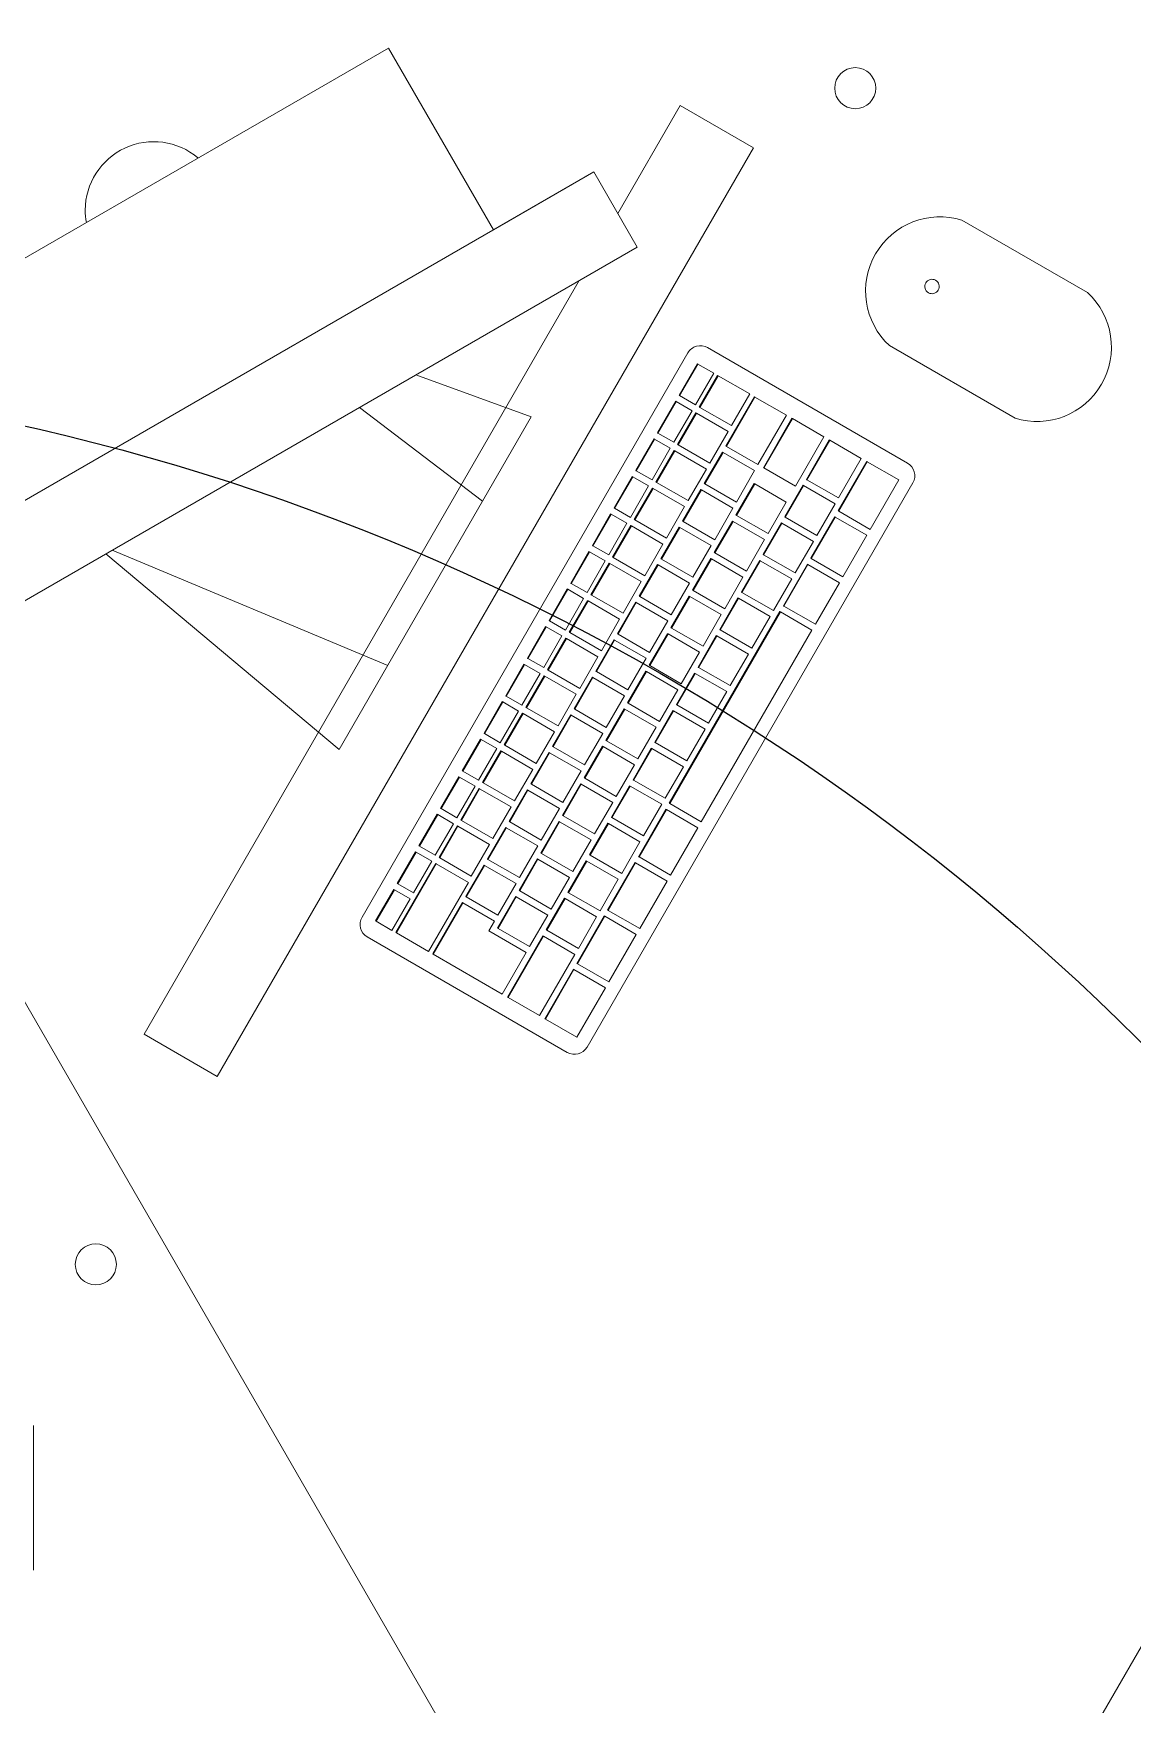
# Model space of a CAD drawing. Header units: millimetres. Extents: x 155920 to 295199, y -4084 to 97293.
# Drawn here: x 180311 to 180793, y 23155 to 23888 of the extents above; entities that cross this region are included whole.
import ezdxf

# ---------------------------------------------------------------- set-up
doc = ezdxf.new("R2010")
doc.units = ezdxf.units.MM
doc.header["$MEASUREMENT"] = 0
for name, color, linetype, lineweight in [('A-GENM', 8, 'CONTINUOUS', 9), ('E-ELEC-EQPM', 8, 'CONTINUOUS', 9), ('I-FURN', 8, 'CONTINUOUS', 9)]:
    doc.layers.add(name, color=color, linetype=linetype, lineweight=lineweight)
doc.layers.add('Social Distancing', color=7, linetype='CONTINUOUS')

msp = doc.modelspace()

# ---------------------------------------------------------------- linework, layer by layer
at = {"layer": 'A-GENM'}
for p, q in [((180772.76, 23774.1), (180717.77, 23805.85)), ((180454.85, 23500.38), (180597.62, 23747.66)), ((180606.3, 23749.99), (180693.91, 23699.4)), ((180686.02, 23750.86), (180741.01, 23719.11)), ((180593.81, 23729.08), (180601.81, 23742.94)), ((180602.05, 23742.8), (180594.05, 23728.94)), ((180600.96, 23724.95), (180608.96, 23738.81)), ((180602.05, 23742.8), (180601.81, 23742.94)), ((180608.96, 23738.81), (180602.05, 23742.8)), ((180602.67, 23723.96), (180610.67, 23737.82)), ((180610.91, 23737.68), (180602.91, 23723.82)), ((180610.91, 23737.68), (180610.67, 23737.82)), ((180624.74, 23729.7), (180610.91, 23737.68)), ((180616.74, 23715.84), (180624.74, 23729.7)), ((180584.31, 23712.62), (180592.31, 23726.48)), ((180592.55, 23726.34), (180584.55, 23712.49)), ((180591.46, 23708.5), (180599.46, 23722.35)), ((180592.55, 23726.34), (180592.31, 23726.48)), ((180599.46, 23722.35), (180592.55, 23726.34)), ((180594.05, 23728.94), (180593.81, 23729.08)), ((180594.05, 23728.94), (180600.96, 23724.95)), ((180602.91, 23723.82), (180602.67, 23723.96)), ((180602.91, 23723.82), (180616.74, 23715.84)), ((180614.33, 23706.84), (180626.83, 23728.49)), ((180627.06, 23728.35), (180614.56, 23706.7)), ((180627.06, 23728.35), (180626.83, 23728.49)), ((180640.87, 23720.38), (180627.06, 23728.35)), ((180593.17, 23707.51), (180601.17, 23721.36)), ((180601.41, 23721.22), (180593.41, 23707.37)), ((180601.41, 23721.22), (180601.17, 23721.36)), ((180615.24, 23713.24), (180601.41, 23721.22)), ((180628.37, 23698.73), (180640.87, 23720.38)), ((180630.72, 23697.38), (180643.22, 23719.03)), ((180643.46, 23718.89), (180630.96, 23697.24)), ((180643.46, 23718.89), (180643.22, 23719.03)), ((180657.26, 23710.92), (180643.46, 23718.89)), ((180574.81, 23696.17), (180582.81, 23710.03)), ((180583.05, 23709.89), (180575.05, 23696.03)), ((180583.05, 23709.89), (180582.81, 23710.03)), ((180589.96, 23705.9), (180583.05, 23709.89)), ((180584.55, 23712.49), (180584.31, 23712.62)), ((180584.55, 23712.49), (180591.46, 23708.5)), ((180593.41, 23707.37), (180593.17, 23707.51)), ((180593.41, 23707.37), (180607.24, 23699.39)), ((180607.24, 23699.39), (180615.24, 23713.24)), ((180644.76, 23689.27), (180657.26, 23710.92)), ((180649.61, 23692.24), (180659.61, 23709.56)), ((180659.85, 23709.43), (180649.85, 23692.1)), ((180659.85, 23709.43), (180659.61, 23709.56)), ((180673.65, 23701.46), (180659.85, 23709.43)), ((180581.96, 23692.04), (180589.96, 23705.9)), ((180583.67, 23691.05), (180591.67, 23704.91)), ((180591.91, 23704.77), (180583.91, 23690.91)), ((180591.91, 23704.77), (180591.67, 23704.91)), ((180605.74, 23696.79), (180591.91, 23704.77)), ((180604.83, 23690.39), (180612.83, 23704.24)), ((180613.06, 23704.1), (180605.06, 23690.25)), ((180613.06, 23704.1), (180612.83, 23704.24)), ((180626.89, 23696.12), (180613.06, 23704.1)), ((180614.56, 23706.7), (180614.33, 23706.84)), ((180614.56, 23706.7), (180628.37, 23698.73)), ((180663.5, 23678.45), (180676, 23700.1)), ((180663.65, 23684.14), (180673.65, 23701.46)), ((180676.24, 23699.96), (180663.74, 23678.31)), ((180676.24, 23699.96), (180676, 23700.1)), ((180690.04, 23691.99), (180676.24, 23699.96)), ((180565.31, 23679.72), (180573.31, 23693.57)), ((180573.55, 23693.43), (180565.55, 23679.58)), ((180573.55, 23693.43), (180573.31, 23693.57)), ((180580.46, 23689.44), (180573.55, 23693.43)), ((180575.05, 23696.03), (180574.81, 23696.17)), ((180575.05, 23696.03), (180581.96, 23692.04)), ((180597.74, 23682.93), (180605.74, 23696.79)), ((180618.89, 23682.27), (180626.89, 23696.12)), ((180630.96, 23697.24), (180630.72, 23697.38)), ((180630.96, 23697.24), (180644.76, 23689.27)), ((180696.23, 23690.73), (180553.46, 23443.45)), ((180572.46, 23675.59), (180580.46, 23689.44)), ((180574.17, 23674.6), (180582.17, 23688.45)), ((180582.41, 23688.31), (180574.41, 23674.46)), ((180582.41, 23688.31), (180582.17, 23688.45)), ((180596.24, 23680.33), (180582.41, 23688.31)), ((180583.91, 23690.91), (180583.67, 23691.05)), ((180583.91, 23690.91), (180597.74, 23682.93)), ((180595.33, 23673.93), (180603.33, 23687.79)), ((180603.56, 23687.65), (180595.56, 23673.79)), ((180603.56, 23687.65), (180603.33, 23687.79)), ((180617.39, 23679.67), (180603.56, 23687.65)), ((180605.06, 23690.25), (180604.83, 23690.39)), ((180605.06, 23690.25), (180618.89, 23682.27)), ((180618.72, 23676.59), (180626.72, 23690.45)), ((180626.96, 23690.31), (180618.96, 23676.45)), ((180626.96, 23690.31), (180626.72, 23690.45)), ((180640.78, 23682.33), (180626.96, 23690.31)), ((180640.11, 23675.79), (180648.11, 23689.64)), ((180648.35, 23689.51), (180640.35, 23675.65)), ((180648.35, 23689.51), (180648.11, 23689.64)), ((180662.17, 23681.53), (180648.35, 23689.51)), ((180649.85, 23692.1), (180649.61, 23692.24)), ((180649.85, 23692.1), (180663.65, 23684.14)), ((180677.54, 23670.34), (180690.04, 23691.99)), ((180565.55, 23679.58), (180565.31, 23679.72)), ((180565.55, 23679.58), (180572.46, 23675.59)), ((180588.24, 23666.48), (180596.24, 23680.33)), ((180609.39, 23665.81), (180617.39, 23679.67)), ((180632.78, 23668.47), (180640.78, 23682.33)), ((180654.17, 23667.67), (180662.17, 23681.53)), ((180663.74, 23678.31), (180663.5, 23678.45)), ((180663.74, 23678.31), (180677.54, 23670.34)), ((180555.81, 23663.26), (180563.81, 23677.12)), ((180564.05, 23676.98), (180556.05, 23663.12)), ((180562.96, 23659.13), (180570.96, 23672.99)), ((180564.05, 23676.98), (180563.81, 23677.12)), ((180570.96, 23672.99), (180564.05, 23676.98)), ((180564.67, 23658.14), (180572.67, 23672)), ((180572.91, 23671.86), (180564.91, 23658)), ((180572.91, 23671.86), (180572.67, 23672)), ((180586.74, 23663.88), (180572.91, 23671.86)), ((180574.41, 23674.46), (180574.17, 23674.6)), ((180574.41, 23674.46), (180588.24, 23666.48)), ((180585.83, 23657.48), (180593.83, 23671.33)), ((180594.06, 23671.2), (180586.06, 23657.34)), ((180594.06, 23671.2), (180593.83, 23671.33)), ((180607.89, 23663.21), (180594.06, 23671.2)), ((180595.56, 23673.79), (180595.33, 23673.93)), ((180595.56, 23673.79), (180609.39, 23665.81)), ((180609.22, 23660.14), (180617.22, 23673.99)), ((180617.46, 23673.86), (180609.46, 23660)), ((180617.46, 23673.86), (180617.22, 23673.99)), ((180631.28, 23665.88), (180617.46, 23673.86)), ((180618.96, 23676.45), (180618.72, 23676.59)), ((180618.96, 23676.45), (180632.78, 23668.47)), ((180630.61, 23659.33), (180638.61, 23673.19)), ((180638.85, 23673.05), (180630.85, 23659.2)), ((180638.85, 23673.05), (180638.61, 23673.19)), ((180652.67, 23665.07), (180638.85, 23673.05)), ((180640.35, 23675.65), (180640.11, 23675.79)), ((180640.35, 23675.65), (180654.17, 23667.67)), ((180651.5, 23657.66), (180662, 23675.85)), ((180662.24, 23675.71), (180651.74, 23657.53)), ((180662.24, 23675.71), (180662, 23675.85)), ((180676.04, 23667.74), (180662.24, 23675.71)), ((180556.05, 23663.12), (180555.81, 23663.26)), ((180578.74, 23650.02), (180586.74, 23663.88)), ((180623.28, 23652.02), (180631.28, 23665.88)), ((180644.67, 23651.22), (180652.67, 23665.07)), ((180665.54, 23649.56), (180676.04, 23667.74)), ((180546.31, 23646.81), (180554.31, 23660.66)), ((180554.55, 23660.52), (180546.55, 23646.67)), ((180553.46, 23642.68), (180561.46, 23656.53)), ((180554.55, 23660.52), (180554.31, 23660.66)), ((180561.46, 23656.53), (180554.55, 23660.52)), ((180556.05, 23663.12), (180562.96, 23659.13)), ((180564.91, 23658), (180564.67, 23658.14)), ((180564.91, 23658), (180578.74, 23650.02)), ((180586.06, 23657.34), (180585.83, 23657.48)), ((180586.06, 23657.34), (180599.89, 23649.36)), ((180599.72, 23643.68), (180607.72, 23657.54)), ((180599.89, 23649.36), (180607.89, 23663.21)), ((180607.96, 23657.4), (180599.96, 23643.54)), ((180607.96, 23657.4), (180607.72, 23657.54)), ((180621.78, 23649.42), (180607.96, 23657.4)), ((180609.46, 23660), (180609.22, 23660.14)), ((180609.46, 23660), (180623.28, 23652.02)), ((180621.11, 23642.88), (180629.11, 23656.74)), ((180629.35, 23656.6), (180621.35, 23642.74)), ((180629.35, 23656.6), (180629.11, 23656.74)), ((180643.17, 23648.62), (180629.35, 23656.6)), ((180630.85, 23659.2), (180630.61, 23659.33)), ((180630.85, 23659.2), (180644.67, 23651.22)), ((180651.74, 23657.53), (180651.5, 23657.66)), ((180651.74, 23657.53), (180665.54, 23649.56)), ((180555.17, 23641.69), (180563.17, 23655.54)), ((180563.41, 23655.41), (180555.41, 23641.55)), ((180563.41, 23655.41), (180563.17, 23655.54)), ((180577.24, 23647.43), (180563.41, 23655.41)), ((180576.33, 23641.02), (180584.33, 23654.88)), ((180584.56, 23654.74), (180576.56, 23640.88)), ((180584.56, 23654.74), (180584.33, 23654.88)), ((180598.39, 23646.76), (180584.56, 23654.74)), ((180613.78, 23635.56), (180621.78, 23649.42)), ((180635.17, 23634.76), (180643.17, 23648.62)), ((180639.5, 23636.88), (180650, 23655.07)), ((180650.24, 23654.93), (180639.74, 23636.74)), ((180650.24, 23654.93), (180650, 23655.07)), ((180664.04, 23646.96), (180650.24, 23654.93)), ((180536.81, 23630.35), (180544.81, 23644.21)), ((180545.05, 23644.07), (180537.05, 23630.21)), ((180545.05, 23644.07), (180544.81, 23644.21)), ((180551.96, 23640.08), (180545.05, 23644.07)), ((180546.55, 23646.67), (180546.31, 23646.81)), ((180546.55, 23646.67), (180553.46, 23642.68)), ((180555.41, 23641.55), (180555.17, 23641.69)), ((180555.41, 23641.55), (180569.24, 23633.57)), ((180569.24, 23633.57), (180577.24, 23647.43)), ((180590.39, 23632.9), (180598.39, 23646.76)), ((180599.96, 23643.54), (180599.72, 23643.68)), ((180599.96, 23643.54), (180613.78, 23635.56)), ((180621.35, 23642.74), (180621.11, 23642.88)), ((180621.35, 23642.74), (180635.17, 23634.76)), ((180653.54, 23628.77), (180664.04, 23646.96)), ((180543.96, 23626.22), (180551.96, 23640.08)), ((180545.67, 23625.23), (180553.67, 23639.09)), ((180553.91, 23638.95), (180545.91, 23625.09)), ((180553.91, 23638.95), (180553.67, 23639.09)), ((180567.74, 23630.97), (180553.91, 23638.95)), ((180566.83, 23624.57), (180574.83, 23638.42)), ((180575.06, 23638.29), (180567.06, 23624.43)), ((180575.06, 23638.29), (180574.83, 23638.42)), ((180588.89, 23630.31), (180575.06, 23638.29)), ((180576.56, 23640.88), (180576.33, 23641.02)), ((180576.56, 23640.88), (180590.39, 23632.9)), ((180589.5, 23550.28), (180638, 23634.28)), ((180638.24, 23634.14), (180589.74, 23550.14)), ((180590.22, 23627.23), (180598.22, 23641.09)), ((180598.46, 23640.95), (180590.46, 23627.09)), ((180598.46, 23640.95), (180598.22, 23641.09)), ((180612.28, 23632.97), (180598.46, 23640.95)), ((180611.61, 23626.43), (180619.61, 23640.28)), ((180619.85, 23640.14), (180611.85, 23626.29)), ((180619.85, 23640.14), (180619.61, 23640.28)), ((180633.67, 23632.16), (180619.85, 23640.14)), ((180638.24, 23634.14), (180638, 23634.28)), ((180652.04, 23626.17), (180638.24, 23634.14)), ((180639.74, 23636.74), (180639.5, 23636.88)), ((180639.74, 23636.74), (180653.54, 23628.77)), ((180527.31, 23613.9), (180535.31, 23627.75)), ((180535.55, 23627.62), (180527.55, 23613.76)), ((180535.55, 23627.62), (180535.31, 23627.75)), ((180542.46, 23623.63), (180535.55, 23627.62)), ((180537.05, 23630.21), (180536.81, 23630.35)), ((180537.05, 23630.21), (180543.96, 23626.22)), ((180559.74, 23617.11), (180567.74, 23630.97)), ((180580.89, 23616.45), (180588.89, 23630.31)), ((180590.46, 23627.09), (180590.22, 23627.23)), ((180590.46, 23627.09), (180604.28, 23619.11)), ((180604.28, 23619.11), (180612.28, 23632.97)), ((180625.67, 23618.31), (180633.67, 23632.16)), ((180534.46, 23609.77), (180542.46, 23623.63)), ((180536.17, 23608.78), (180544.17, 23622.64)), ((180544.41, 23622.5), (180536.41, 23608.64)), ((180544.41, 23622.5), (180544.17, 23622.64)), ((180558.24, 23614.52), (180544.41, 23622.5)), ((180545.91, 23625.09), (180545.67, 23625.23)), ((180545.91, 23625.09), (180559.74, 23617.11)), ((180557.33, 23608.11), (180565.33, 23621.97)), ((180565.56, 23621.83), (180557.56, 23607.98)), ((180565.56, 23621.83), (180565.33, 23621.97)), ((180579.39, 23613.85), (180565.56, 23621.83)), ((180567.06, 23624.43), (180566.83, 23624.57)), ((180567.06, 23624.43), (180580.89, 23616.45)), ((180580.72, 23610.77), (180588.72, 23624.63)), ((180588.96, 23624.49), (180580.96, 23610.64)), ((180588.96, 23624.49), (180588.72, 23624.63)), ((180602.78, 23616.51), (180588.96, 23624.49)), ((180602.11, 23609.97), (180610.11, 23623.83)), ((180610.35, 23623.69), (180602.35, 23609.83)), ((180603.54, 23542.17), (180652.04, 23626.17)), ((180610.35, 23623.69), (180610.11, 23623.83)), ((180624.17, 23615.71), (180610.35, 23623.69)), ((180611.85, 23626.29), (180611.61, 23626.43)), ((180611.85, 23626.29), (180625.67, 23618.31)), ((180527.55, 23613.76), (180527.31, 23613.9)), ((180527.55, 23613.76), (180534.46, 23609.77)), ((180550.24, 23600.66), (180558.24, 23614.52)), ((180571.39, 23599.99), (180579.39, 23613.85)), ((180594.78, 23602.66), (180602.78, 23616.51)), ((180616.17, 23601.85), (180624.17, 23615.71)), ((180517.81, 23597.44), (180525.81, 23611.3)), ((180526.05, 23611.16), (180518.05, 23597.3)), ((180524.96, 23593.31), (180532.96, 23607.17)), ((180526.05, 23611.16), (180525.81, 23611.3)), ((180532.96, 23607.17), (180526.05, 23611.16)), ((180526.67, 23592.32), (180534.67, 23606.18)), ((180534.91, 23606.04), (180526.91, 23592.19)), ((180534.91, 23606.04), (180534.67, 23606.18)), ((180548.74, 23598.06), (180534.91, 23606.04)), ((180536.41, 23608.64), (180536.17, 23608.78)), ((180536.41, 23608.64), (180550.24, 23600.66)), ((180547.83, 23591.66), (180555.83, 23605.52)), ((180556.06, 23605.38), (180548.06, 23591.52)), ((180556.06, 23605.38), (180555.83, 23605.52)), ((180569.89, 23597.4), (180556.06, 23605.38)), ((180557.56, 23607.98), (180557.33, 23608.11)), ((180557.56, 23607.98), (180571.39, 23599.99)), ((180571.22, 23594.32), (180579.22, 23608.18)), ((180579.46, 23608.04), (180571.46, 23594.18)), ((180579.46, 23608.04), (180579.22, 23608.18)), ((180593.28, 23600.06), (180579.46, 23608.04)), ((180580.96, 23610.64), (180580.72, 23610.77)), ((180580.96, 23610.64), (180594.78, 23602.66)), ((180592.61, 23593.52), (180600.61, 23607.37)), ((180600.85, 23607.23), (180592.85, 23593.38)), ((180600.85, 23607.23), (180600.61, 23607.37)), ((180614.67, 23599.25), (180600.85, 23607.23)), ((180602.35, 23609.83), (180602.11, 23609.97)), ((180602.35, 23609.83), (180616.17, 23601.85)), ((180518.05, 23597.3), (180517.81, 23597.44)), ((180540.74, 23584.21), (180548.74, 23598.06)), ((180561.89, 23583.54), (180569.89, 23597.4)), ((180585.28, 23586.2), (180593.28, 23600.06)), ((180606.67, 23585.4), (180614.67, 23599.25)), ((180508.31, 23580.99), (180516.31, 23594.85)), ((180516.55, 23594.71), (180508.55, 23580.85)), ((180515.46, 23576.86), (180523.46, 23590.72)), ((180516.55, 23594.71), (180516.31, 23594.85)), ((180523.46, 23590.72), (180516.55, 23594.71)), ((180518.05, 23597.3), (180524.96, 23593.31)), ((180526.91, 23592.19), (180526.67, 23592.32)), ((180526.91, 23592.19), (180540.74, 23584.21)), ((180548.06, 23591.52), (180547.83, 23591.66)), ((180548.06, 23591.52), (180561.89, 23583.54)), ((180561.72, 23577.87), (180569.72, 23591.72)), ((180569.96, 23591.58), (180561.96, 23577.73)), ((180569.96, 23591.58), (180569.72, 23591.72)), ((180583.78, 23583.6), (180569.96, 23591.58)), ((180571.46, 23594.18), (180571.22, 23594.32)), ((180571.46, 23594.18), (180585.28, 23586.2)), ((180583.11, 23577.06), (180591.11, 23590.92)), ((180591.35, 23590.78), (180583.35, 23576.92)), ((180591.35, 23590.78), (180591.11, 23590.92)), ((180605.17, 23582.8), (180591.35, 23590.78)), ((180592.85, 23593.38), (180592.61, 23593.52)), ((180592.85, 23593.38), (180606.67, 23585.4)), ((180517.17, 23575.87), (180525.17, 23589.73)), ((180525.41, 23589.59), (180517.41, 23575.73)), ((180525.41, 23589.59), (180525.17, 23589.73)), ((180539.24, 23581.61), (180525.41, 23589.59)), ((180538.33, 23575.2), (180546.33, 23589.06)), ((180546.56, 23588.92), (180538.56, 23575.07)), ((180546.56, 23588.92), (180546.33, 23589.06)), ((180560.39, 23580.94), (180546.56, 23588.92)), ((180575.78, 23569.75), (180583.78, 23583.6)), ((180597.17, 23568.94), (180605.17, 23582.8)), ((180498.81, 23564.53), (180506.81, 23578.39)), ((180507.05, 23578.25), (180499.05, 23564.4)), ((180507.05, 23578.25), (180506.81, 23578.39)), ((180513.96, 23574.26), (180507.05, 23578.25)), ((180508.55, 23580.85), (180508.31, 23580.99)), ((180508.55, 23580.85), (180515.46, 23576.86)), ((180517.41, 23575.73), (180517.17, 23575.87)), ((180517.41, 23575.73), (180531.24, 23567.75)), ((180531.24, 23567.75), (180539.24, 23581.61)), ((180552.39, 23567.09), (180560.39, 23580.94)), ((180561.96, 23577.73), (180561.72, 23577.87)), ((180561.96, 23577.73), (180575.78, 23569.75)), ((180583.35, 23576.92), (180583.11, 23577.06)), ((180583.35, 23576.92), (180597.17, 23568.94)), ((180505.96, 23560.41), (180513.96, 23574.26)), ((180507.67, 23559.42), (180515.67, 23573.27)), ((180515.91, 23573.13), (180507.91, 23559.28)), ((180515.91, 23573.13), (180515.67, 23573.27)), ((180529.74, 23565.15), (180515.91, 23573.13)), ((180528.83, 23558.75), (180536.83, 23572.61)), ((180537.06, 23572.47), (180529.06, 23558.61)), ((180537.06, 23572.47), (180536.83, 23572.61)), ((180550.89, 23564.49), (180537.06, 23572.47)), ((180538.56, 23575.07), (180538.33, 23575.2)), ((180538.56, 23575.07), (180552.39, 23567.09)), ((180552.22, 23561.41), (180560.22, 23575.27)), ((180560.46, 23575.13), (180552.46, 23561.27)), ((180560.46, 23575.13), (180560.22, 23575.27)), ((180574.28, 23567.15), (180560.46, 23575.13)), ((180573.61, 23560.61), (180581.61, 23574.46)), ((180581.85, 23574.33), (180573.85, 23560.47)), ((180581.85, 23574.33), (180581.61, 23574.46)), ((180595.67, 23566.34), (180581.85, 23574.33)), ((180489.31, 23548.08), (180497.31, 23561.94)), ((180497.55, 23561.8), (180489.55, 23547.94)), ((180497.55, 23561.8), (180497.31, 23561.94)), ((180504.46, 23557.81), (180497.55, 23561.8)), ((180499.05, 23564.4), (180498.81, 23564.53)), ((180499.05, 23564.4), (180505.96, 23560.41)), ((180521.74, 23551.3), (180529.74, 23565.15)), ((180542.89, 23550.63), (180550.89, 23564.49)), ((180552.46, 23561.27), (180552.22, 23561.41)), ((180552.46, 23561.27), (180566.28, 23553.29)), ((180566.28, 23553.29), (180574.28, 23567.15)), ((180587.67, 23552.49), (180595.67, 23566.34)), ((180496.46, 23543.95), (180504.46, 23557.81)), ((180498.17, 23542.96), (180506.17, 23556.82)), ((180506.41, 23556.68), (180498.41, 23542.82)), ((180506.41, 23556.68), (180506.17, 23556.82)), ((180520.24, 23548.7), (180506.41, 23556.68)), ((180507.91, 23559.28), (180507.67, 23559.42)), ((180507.91, 23559.28), (180521.74, 23551.3)), ((180519.33, 23542.3), (180527.33, 23556.15)), ((180527.56, 23556.01), (180519.56, 23542.16)), ((180527.56, 23556.01), (180527.33, 23556.15)), ((180541.39, 23548.03), (180527.56, 23556.01)), ((180529.06, 23558.61), (180528.83, 23558.75)), ((180529.06, 23558.61), (180542.89, 23550.63)), ((180542.72, 23544.96), (180550.72, 23558.81)), ((180550.96, 23558.67), (180542.96, 23544.82)), ((180550.96, 23558.67), (180550.72, 23558.81)), ((180564.78, 23550.69), (180550.96, 23558.67)), ((180564.11, 23544.15), (180572.11, 23558.01)), ((180572.35, 23557.87), (180564.35, 23544.01)), ((180572.35, 23557.87), (180572.11, 23558.01)), ((180586.17, 23549.89), (180572.35, 23557.87)), ((180573.85, 23560.47), (180573.61, 23560.61)), ((180573.85, 23560.47), (180587.67, 23552.49)), ((180489.55, 23547.94), (180489.31, 23548.08)), ((180489.55, 23547.94), (180496.46, 23543.95)), ((180512.24, 23534.84), (180520.24, 23548.7)), ((180533.39, 23534.18), (180541.39, 23548.03)), ((180556.78, 23536.84), (180564.78, 23550.69)), ((180576, 23526.89), (180588, 23547.68)), ((180588.24, 23547.54), (180576.24, 23526.76)), ((180578.17, 23536.03), (180586.17, 23549.89)), ((180588.24, 23547.54), (180588, 23547.68)), ((180602.04, 23539.57), (180588.24, 23547.54)), ((180589.74, 23550.14), (180589.5, 23550.28)), ((180589.74, 23550.14), (180603.54, 23542.17)), ((180479.81, 23531.63), (180487.81, 23545.48)), ((180488.05, 23545.34), (180480.05, 23531.49)), ((180486.96, 23527.5), (180494.96, 23541.35)), ((180488.05, 23545.34), (180487.81, 23545.48)), ((180494.96, 23541.35), (180488.05, 23545.34)), ((180488.67, 23526.51), (180496.67, 23540.36)), ((180496.91, 23540.22), (180488.91, 23526.37)), ((180496.91, 23540.22), (180496.67, 23540.36)), ((180510.74, 23532.24), (180496.91, 23540.22)), ((180498.41, 23542.82), (180498.17, 23542.96)), ((180498.41, 23542.82), (180512.24, 23534.84)), ((180509.83, 23525.84), (180517.83, 23539.7)), ((180518.06, 23539.56), (180510.06, 23525.7)), ((180518.06, 23539.56), (180517.83, 23539.7)), ((180531.89, 23531.58), (180518.06, 23539.56)), ((180519.56, 23542.16), (180519.33, 23542.3)), ((180519.56, 23542.16), (180533.39, 23534.18)), ((180533.22, 23528.5), (180541.22, 23542.36)), ((180541.46, 23542.22), (180533.46, 23528.36)), ((180541.46, 23542.22), (180541.22, 23542.36)), ((180555.28, 23534.24), (180541.46, 23542.22)), ((180542.96, 23544.82), (180542.72, 23544.96)), ((180542.96, 23544.82), (180556.78, 23536.84)), ((180554.61, 23527.7), (180562.61, 23541.55)), ((180562.85, 23541.42), (180554.85, 23527.56)), ((180562.85, 23541.42), (180562.61, 23541.55)), ((180576.67, 23533.44), (180562.85, 23541.42)), ((180564.35, 23544.01), (180564.11, 23544.15)), ((180564.35, 23544.01), (180578.17, 23536.03)), ((180590.04, 23518.79), (180602.04, 23539.57)), ((180480.05, 23531.49), (180479.81, 23531.63)), ((180480.05, 23531.49), (180486.96, 23527.5)), ((180502.74, 23518.39), (180510.74, 23532.24)), ((180523.89, 23517.72), (180531.89, 23531.58)), ((180547.28, 23520.38), (180555.28, 23534.24)), ((180568.67, 23519.58), (180576.67, 23533.44)), ((180470.31, 23515.17), (180478.31, 23529.03)), ((180478.55, 23528.89), (180470.55, 23515.03)), ((180477.46, 23511.04), (180485.46, 23524.9)), ((180478.55, 23528.89), (180478.31, 23529.03)), ((180485.46, 23524.9), (180478.55, 23528.89)), ((180488.91, 23526.37), (180488.67, 23526.51)), ((180488.91, 23526.37), (180502.74, 23518.39)), ((180510.06, 23525.7), (180509.83, 23525.84)), ((180510.06, 23525.7), (180523.89, 23517.72)), ((180523.72, 23512.05), (180531.72, 23525.9)), ((180531.96, 23525.77), (180523.96, 23511.91)), ((180531.96, 23525.77), (180531.72, 23525.9)), ((180545.78, 23517.78), (180531.96, 23525.77)), ((180533.46, 23528.36), (180533.22, 23528.5)), ((180533.46, 23528.36), (180547.28, 23520.38)), ((180545.11, 23511.24), (180553.11, 23525.1)), ((180553.35, 23524.96), (180545.35, 23511.11)), ((180553.35, 23524.96), (180553.11, 23525.1)), ((180567.17, 23516.98), (180553.35, 23524.96)), ((180554.85, 23527.56), (180554.61, 23527.7)), ((180554.85, 23527.56), (180568.67, 23519.58)), ((180562.5, 23503.51), (180574.5, 23524.3)), ((180574.74, 23524.16), (180562.74, 23503.37)), ((180574.74, 23524.16), (180574.5, 23524.3)), ((180588.54, 23516.19), (180574.74, 23524.16)), ((180576.24, 23526.76), (180576, 23526.89)), ((180576.24, 23526.76), (180590.04, 23518.79)), ((180469.67, 23493.6), (180487.17, 23523.91)), ((180487.41, 23523.77), (180469.91, 23493.46)), ((180487.41, 23523.77), (180487.17, 23523.91)), ((180501.48, 23515.65), (180487.41, 23523.77)), ((180500.33, 23509.39), (180508.33, 23523.24)), ((180508.56, 23523.1), (180500.56, 23509.25)), ((180508.56, 23523.1), (180508.33, 23523.24)), ((180522.39, 23515.12), (180508.56, 23523.1)), ((180537.78, 23503.93), (180545.78, 23517.78)), ((180559.17, 23503.12), (180567.17, 23516.98)), ((180460.81, 23498.72), (180468.81, 23512.57)), ((180469.05, 23512.43), (180461.05, 23498.58)), ((180469.05, 23512.43), (180468.81, 23512.57)), ((180475.96, 23508.44), (180469.05, 23512.43)), ((180470.55, 23515.03), (180470.31, 23515.17)), ((180470.55, 23515.03), (180477.46, 23511.04)), ((180483.98, 23485.34), (180501.48, 23515.65)), ((180514.39, 23501.27), (180522.39, 23515.12)), ((180523.96, 23511.91), (180523.72, 23512.05)), ((180523.96, 23511.91), (180537.78, 23503.93)), ((180545.35, 23511.11), (180545.11, 23511.24)), ((180545.35, 23511.11), (180559.17, 23503.12)), ((180576.54, 23495.4), (180588.54, 23516.19)), ((180467.96, 23494.59), (180475.96, 23508.44)), ((180485.83, 23484.27), (180498.83, 23506.79)), ((180499.06, 23506.65), (180486.06, 23484.13)), ((180499.06, 23506.65), (180498.83, 23506.79)), ((180512.89, 23498.67), (180499.06, 23506.65)), ((180500.56, 23509.25), (180500.33, 23509.39)), ((180500.56, 23509.25), (180514.39, 23501.27)), ((180514.22, 23495.59), (180522.22, 23509.45)), ((180522.46, 23509.31), (180514.46, 23495.45)), ((180522.46, 23509.31), (180522.22, 23509.45)), ((180536.28, 23501.33), (180522.46, 23509.31)), ((180535.61, 23494.79), (180543.61, 23508.65)), ((180543.85, 23508.51), (180535.85, 23494.65)), ((180543.85, 23508.51), (180543.61, 23508.65)), ((180557.67, 23500.53), (180543.85, 23508.51)), ((180562.74, 23503.37), (180562.5, 23503.51)), ((180562.74, 23503.37), (180576.54, 23495.4)), ((180461.05, 23498.58), (180460.81, 23498.72)), ((180461.05, 23498.58), (180467.96, 23494.59)), ((180510.39, 23494.34), (180512.89, 23498.67)), ((180514.46, 23495.45), (180514.22, 23495.59)), ((180514.46, 23495.45), (180528.28, 23487.47)), ((180528.28, 23487.47), (180536.28, 23501.33)), ((180549, 23480.13), (180561, 23500.91)), ((180561.24, 23500.78), (180549.24, 23479.99)), ((180549.67, 23486.67), (180557.67, 23500.53)), ((180561.24, 23500.78), (180561, 23500.91)), ((180575.04, 23492.81), (180561.24, 23500.78)), ((180544.79, 23441.12), (180457.18, 23491.71)), ((180469.91, 23493.46), (180469.67, 23493.6)), ((180469.91, 23493.46), (180483.98, 23485.34)), ((180526.78, 23484.88), (180510.39, 23494.34)), ((180518.61, 23465.34), (180534.11, 23492.19)), ((180534.35, 23492.05), (180518.85, 23465.21)), ((180534.35, 23492.05), (180534.11, 23492.19)), ((180548.17, 23484.07), (180534.35, 23492.05)), ((180535.85, 23494.65), (180535.61, 23494.79)), ((180535.85, 23494.65), (180549.67, 23486.67)), ((180563.04, 23472.02), (180575.04, 23492.81)), ((180486.06, 23484.13), (180485.83, 23484.27)), ((180486.06, 23484.13), (180516.28, 23466.69)), ((180516.28, 23466.69), (180526.78, 23484.88)), ((180532.67, 23457.23), (180548.17, 23484.07)), ((180535, 23455.88), (180547.5, 23477.53)), ((180547.74, 23477.39), (180535.24, 23455.74)), ((180547.74, 23477.39), (180547.5, 23477.53)), ((180561.54, 23469.42), (180547.74, 23477.39)), ((180549.24, 23479.99), (180549, 23480.13)), ((180549.24, 23479.99), (180563.04, 23472.02)), ((180549.04, 23447.77), (180561.54, 23469.42)), ((180518.85, 23465.21), (180518.61, 23465.34)), ((180518.85, 23465.21), (180532.67, 23457.23)), ((180535.24, 23455.74), (180535, 23455.88)), ((180535.24, 23455.74), (180549.04, 23447.77)), ((180310.86, 23214.15), (180310.86, 23277.65))]:
    msp.add_line(p, q, dxfattribs=at)
for centre, radius, start, end in [((180708.08, 23774.78), 32.54, 72.68038, 227.31962), ((180704.63, 23776.78), 3.16, 60, 240), ((180704.63, 23776.78), 3.16, 240, 60), ((180750.7, 23750.18), 32.54, 252.68038, 47.31962), ((180603.12, 23744.49), 6.35, 60, 150), ((180690.73, 23693.9), 6.35, 330, 60), ((180460.35, 23497.21), 6.35, 150, 240), ((180547.96, 23446.62), 6.35, 240, 330)]:
    msp.add_arc(centre, radius, start, end, dxfattribs=at)
at = {"layer": 'E-ELEC-EQPM'}
for p, q in [((180466.47, 23881.23), (179861.63, 23532.03)), ((180466.47, 23881.23), (179861.63, 23532.03)), ((180512.42, 23801.64), (180466.47, 23881.23)), ((180512.42, 23801.64), (180466.47, 23881.23)), ((180556.41, 23827.04), (179863.59, 23427.04)), ((180556.41, 23827.04), (180512.42, 23801.64)), ((180575.46, 23794.05), (180556.41, 23827.04)), ((180575.46, 23794.05), (180556.41, 23827.04)), ((179882.64, 23394.05), (180575.46, 23794.05)), ((179882.64, 23394.05), (180575.46, 23794.05))]:
    msp.add_line(p, q, dxfattribs=at)
at = {"layer": 'I-FURN'}
for p, q in [((180633.22, 22898.24), (181208.2, 23894.18)), ((180566.97, 23808.75), (180594.28, 23856.04)), ((180594.28, 23856.04), (180626.39, 23837.49)), ((180626.39, 23837.49), (180391.44, 23430.55)), ((180359.33, 23449.09), (180550, 23779.35)), ((180529, 23719.6), (180478.41, 23738.02)), ((180507.7, 23682.72), (180453.77, 23723.79)), ((180444.84, 23573.84), (180529, 23719.6)), ((180342.65, 23659.64), (180444.84, 23573.84)), ((180466.14, 23610.72), (180345.43, 23661.24)), ((180633.22, 22898.24), (180230.87, 23595.1)), ((180230.87, 23595.1), (180633.22, 22898.24)), ((180359.33, 23449.09), (180391.44, 23430.55))]:
    msp.add_line(p, q, dxfattribs=at)
for centre, radius, start, end in [((180670.99, 23863.69), 9, 0, 180), ((180670.99, 23863.69), 9, 180, 0), ((180363.58, 23810.23), 30, 49.73187, 180), ((180363.58, 23810.23), 30, 180, 190.26813), ((180338.21, 23348.23), 9, 0, 180), ((180338.21, 23348.23), 9, 180, 0)]:
    msp.add_arc(centre, radius, start, end, dxfattribs=at)
at = {"layer": 'Social Distancing'}
msp.add_circle((180087.7, 22739.79), 1000, dxfattribs=at)

doc.saveas('drawing.dxf')
